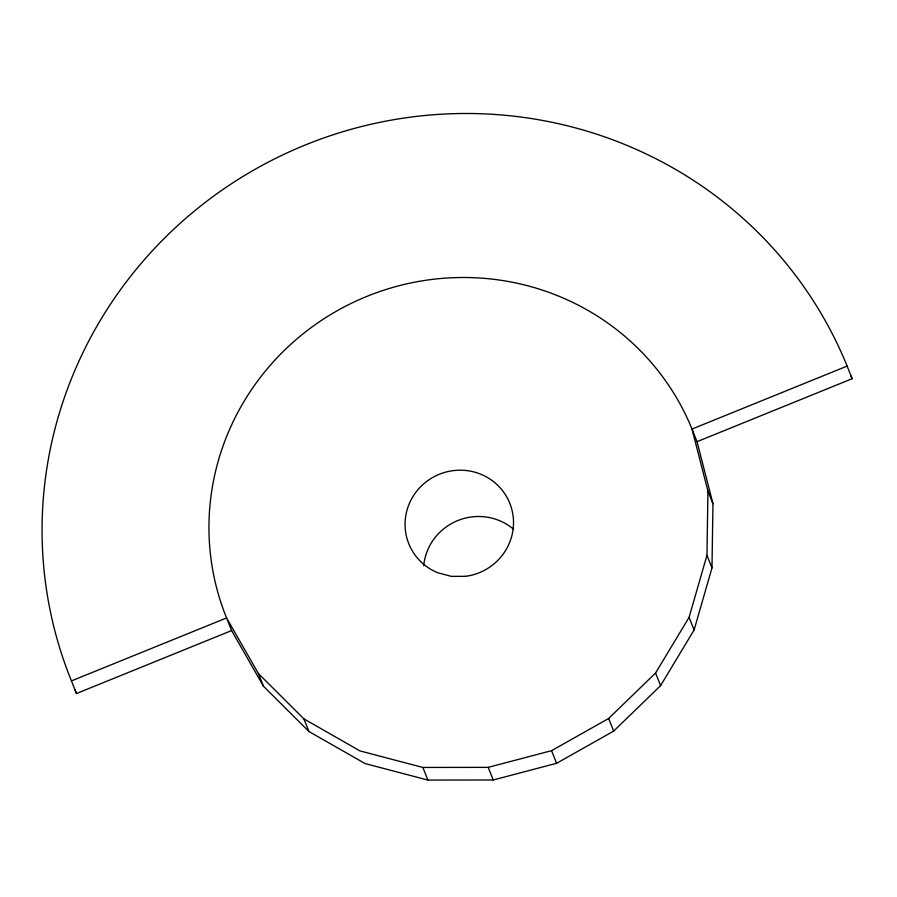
<?xml version="1.0" encoding="UTF-8"?>
<svg xmlns="http://www.w3.org/2000/svg" width="897" height="897" viewBox="0 0 897 897"><rect width="100%" height="100%" fill="white"/><g stroke="black" fill="none" stroke-linecap="round" stroke-linejoin="round"><path stroke-width="1.35" d="M231.605 630.58L226.582 617.955L258.392 673.524L303.904 718.878L359.989 750.912L422.857 767.451L488.192 767.361L551.565 750.666L608.648 718.475L655.561 673.008L689.087 617.349L706.959 555.288L707.946 491.063L691.991 429.058A251.138 245.184 -21.7 0 0 366.996 296.346A251.138 245.184 -21.7 0 0 226.582 617.955L71.446 680.913L76.469 693.538L231.605 630.58L263.415 686.149L308.927 731.504L365.012 763.538L427.88 780.076L493.215 779.986L556.589 763.291L613.671 731.1L660.584 685.633L694.11 629.974L711.983 567.913L712.969 503.699L697.014 441.683L691.991 429.058L847.127 366.088L852.15 378.713L697.014 441.683M707.946 491.063L712.969 503.699M706.959 555.288L711.983 567.913M689.087 617.349L694.11 629.974M655.561 673.008L660.584 685.633M608.648 718.475L613.671 731.1M551.565 750.666L556.589 763.291M488.192 767.361L493.215 779.986M422.857 767.451L427.88 780.076M303.904 718.878L308.927 731.504M258.392 673.524L263.415 686.149M423.709 565.671A54.414 53.125 -21.7 0 1 457.717 520.585A54.414 53.125 -21.7 0 1 513.544 529.208M71.446 680.913A418.574 408.651 -21.7 0 1 305.473 144.91A418.574 408.651 -21.7 0 1 847.127 366.088M76.469 693.538A418.574 408.651 -21.7 0 1 74.933 689.715M851.107 376.179A418.574 408.651 -21.7 0 1 852.15 378.713M465.543 576.334L451.393 576.356L437.77 572.768A54.414 53.125 -21.7 0 1 419.852 487.542A54.414 53.125 -21.7 0 1 507.769 498.822A54.414 53.125 -21.7 0 1 465.543 576.334"/></g></svg>
